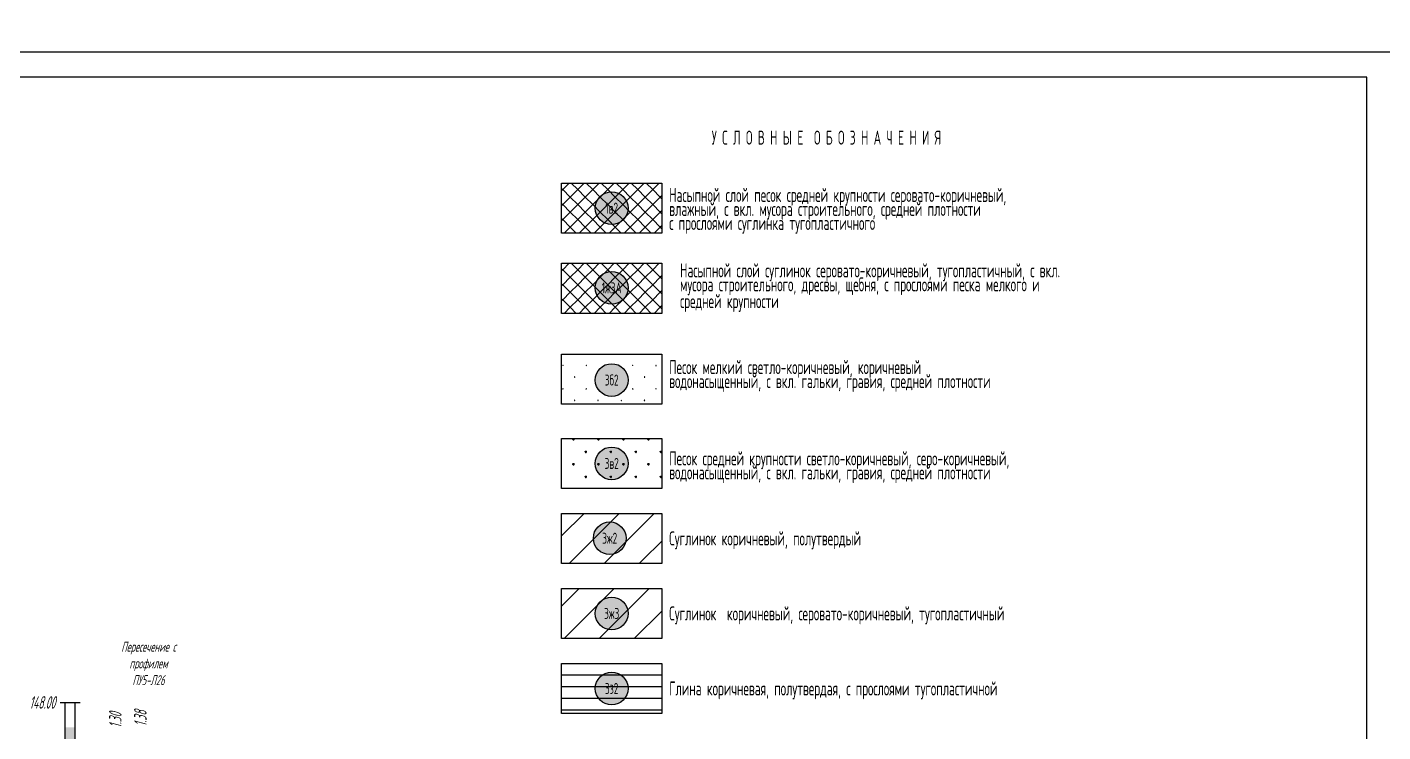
# Model space of a CAD drawing. Header units: metres. Extents: x -30 to 1753, y -860 to 400.
# Drawn here: x 886.2 to 1157.2, y -155.9 to -15 of the extents above; entities that cross this region are included whole.
import ezdxf
from ezdxf.enums import TextEntityAlignment as Align

# ---------------------------------------------------------------- set-up
doc = ezdxf.new("R2010")
doc.units = ezdxf.units.M
doc.header["$LTSCALE"] = 0.2
for name, color, linetype in [('Линейка', 7, 'Continuous'), ('МГТ_ИГ_Геология', 252, 'Continuous'), ('Узлы', 7, 'Continuous')]:
    doc.layers.add(name, color=color, linetype=linetype)
doc.layers.add('ПС-НВК-Деталировка', color=7, linetype='Continuous', lineweight=25)
doc.styles.get("Standard").update_dxf_attribs({"font": 'SPDS.shx', "width": 0.7, "oblique": 15, "height": 3})
doc.styles.add('Стиль Simplex', font='simplex.shx')
pattern_1 = [(45, (-1184.727, -1503.514), (0, 21), [9.8995, -19.79898]), (45, (-1170.727, -1517.514), (0, 21), [9.8995, -19.79898]), (45, (-1184.727, -1517.514), (0, 21), [14.142, -15.55648]), (45, (-1174.727, -1507.514), (0, 21), [15.556, -14.14248]), (45, (-1177.727, -1517.514), (0, 21), [19.799, -9.89948]), (45, (-1184.727, -1510.514), (0, 21), [19.799, -9.89948])]

# ---------------------------------------------------------------- blocks, each defined once
blk = doc.blocks.new('круг1_-30_2')
at = {"layer": 'МГТ_ИГ_Геология', "true_color": 0xffffff}
blk.add_hatch(color=7, dxfattribs=at).paths.add_polyline_path([(-0.327, 0, 1), (0.327, 0, 1)])
at = {"color": 7, "lineweight": 25}
blk.add_circle((0, 0), 0.327, dxfattribs=at)
at = {"color": 7, "lineweight": 25, "style": 'Стиль Simplex', "width": 0.590909}
blk.add_text('1в2', height=0.22, dxfattribs=at).set_placement((0, 0), align=Align.MIDDLE_CENTER)
blk = doc.blocks.new('круг3_-30_2')
at = {"true_color": 0xffffff}
blk.add_hatch(color=7, dxfattribs=at).paths.add_polyline_path([(-0.327, 0, 1), (0.327, 0, 1)])
at = {"color": 7, "lineweight": 25}
blk.add_circle((0, 0), 0.327, dxfattribs=at)
at = {"color": 7, "lineweight": 25, "style": 'Стиль Simplex', "width": 0.590909}
blk.add_text('3в2', height=0.22, dxfattribs=at).set_placement((0, 0), align=Align.MIDDLE_CENTER)
blk = doc.blocks.new('круг3_-26_3')
at = {"true_color": 0xffffff}
blk.add_hatch(color=7, dxfattribs=at).paths.add_polyline_path([(-0.327, 0, 1), (0.327, 0, 1)])
at = {"color": 7, "lineweight": 25}
blk.add_circle((0, 0), 0.327, dxfattribs=at)
at = {"color": 7, "lineweight": 25, "style": 'Стиль Simplex', "width": 0.590909}
blk.add_text('3ж3', height=0.22, dxfattribs=at).set_placement((0, 0), align=Align.MIDDLE_CENTER)
blk = doc.blocks.new('круг3_-25_2')
at = {"true_color": 0xffffff}
blk.add_hatch(color=7, dxfattribs=at).paths.add_polyline_path([(-0.327, 0, 1), (0.327, 0, 1)])
at = {"color": 7, "lineweight": 25}
blk.add_circle((0, 0), 0.327, dxfattribs=at)
at = {"color": 18, "lineweight": 25, "true_color": 0x000000, "style": 'Стиль Simplex', "width": 0.590909}
blk.add_text('3з2', height=0.22, dxfattribs=at).set_placement((0, 0), align=Align.MIDDLE_CENTER)
blk = doc.blocks.new('круг3_-31_2')
at = {"true_color": 0xffffff}
blk.add_hatch(color=7, dxfattribs=at).paths.add_polyline_path([(-0.327, 0, 1), (0.327, 0, 1)])
at = {"color": 7, "lineweight": 25}
blk.add_circle((0, 0), 0.327, dxfattribs=at)
at = {"color": 18, "lineweight": 25, "true_color": 0x000000, "style": 'Стиль Simplex', "width": 0.590909}
blk.add_text('3б2', height=0.22, dxfattribs=at).set_placement((0, 0), align=Align.MIDDLE_CENTER)
blk = doc.blocks.new('круг1_-26_3')
at = {"true_color": 0xffffff}
blk.add_hatch(color=7, dxfattribs=at).paths.add_polyline_path([(-0.327, 0, 1), (0.327, 0, 1)])
at = {"color": 7, "lineweight": 25}
blk.add_circle((0, 0), 0.327, dxfattribs=at)
at = {"color": 7, "lineweight": 25, "style": 'Стиль Simplex', "width": 0.590909}
blk.add_text('1ж3А', height=0.22, dxfattribs=at).set_placement((0, 0), align=Align.MIDDLE_CENTER)
blk = doc.blocks.new('круг3_-26_2')
at = {"true_color": 0xffffff}
blk.add_hatch(color=7, dxfattribs=at).paths.add_polyline_path([(-0.327, 0, 1), (0.327, 0, 1)])
at = {"color": 7, "lineweight": 25}
blk.add_circle((0, 0), 0.327, dxfattribs=at)
at = {"color": 7, "lineweight": 25, "style": 'Стиль Simplex', "width": 0.590909}
blk.add_text('3ж2', height=0.22, dxfattribs=at).set_placement((0, 0), align=Align.MIDDLE_CENTER)

msp = doc.modelspace()

# ---------------------------------------------------------------- hatches: boundary and pattern name
at = {"layer": 'МГТ_ИГ_Геология'}
h = msp.add_hatch(dxfattribs=at)
h.set_pattern_fill('GR24', color=256, scale=10, style=0, pattern_type=2)
h.set_pattern_definition([(225, (-1181.727, -1511.4916), (3e-16, -3), [2.1213, -2.1213407]), (315, (-1183.227, -1509.9916), (3, 0), [2.1213, -2.1213407]), (45, (-1184.727, -1511.4916), (0, 3), [2.1213, -2.1213407]), (135, (-1183.227, -1512.9916), (-3, 3e-16), [2.1213, -2.1213407])])
h.paths.add_polyline_path([(993.058, -46.192), (1013.058, -46.192), (1013.058, -56.192), (993.058, -56.192)])
h = msp.add_hatch(dxfattribs=at)
h.set_pattern_fill('GR24', color=256, scale=10, style=0, pattern_type=2)
h.set_pattern_definition([(225, (-1181.727, -1497.5179), (3e-16, -3), [2.1213, -2.1213407]), (315, (-1183.227, -1496.0179), (3, 0), [2.1213, -2.1213407]), (45, (-1184.727, -1497.5179), (0, 3), [2.1213, -2.1213407]), (135, (-1183.227, -1499.0179), (-3, 3e-16), [2.1213, -2.1213407])])
h.paths.add_polyline_path([(993.058, -62.218), (1013.058, -62.218), (1013.058, -72.218), (993.058, -72.218)])
h = msp.add_hatch(dxfattribs=at)
h.set_pattern_fill('GR29', color=256, scale=10, style=0, pattern_type=2)
h.set_pattern_definition([(197.87055, (-711.84143, -249.83873), (-13.93858614, -4.643934418), [0.05431, -151.279249]), (197.87055, (-714.14143, -252.13873), (-13.93858614, -4.643934418), [0.05431, -151.279249]), (270, (-714.193, -252.1555), (4.646195, 3e-16), [0.054306, -4.589628]), (270, (-711.893, -249.8555), (4.646195, 3e-16), [0.054306, -4.589628]), (342.12945, (-711.89243, -249.90973), (130.093470641, -41.795409755), [0.05431, -151.279249]), (342.12945, (-714.19243, -252.20973), (130.093470641, -41.795409755), [0.05431, -151.279249]), (53.95936, (-711.84143, -249.92673), (23.2309769, 32.50754092), [0.05431, -63.120667]), (53.95936, (-714.14143, -252.22673), (23.2309769, 32.50754092), [0.05431, -63.120667]), (126.04064, (-714.10923, -252.18273), (-13.93858614, 18.57573767), [0.054306, -63.120671]), (126.04064, (-711.80923, -249.88273), (-13.93858614, 18.57573767), [0.054306, -63.120671])])
h.paths.add_polyline_path([(1013.058, -80.366), (993.058, -80.366), (993.058, -90.366), (1013.058, -90.366)])
h.paths.add_polyline_path([(999.077, -84.849, -1), (1005.623, -84.849, -1)], flags=16)
h = msp.add_hatch(dxfattribs=at)
h.set_pattern_fill('GR28', color=256, scale=10, style=0, pattern_type=2)
h.set_pattern_definition([(90, (-1184.727, -1517.4345), (-2.5, 2.5), [0.11, -4.89]), (45, (-1184.727, -1517.3245), (-2.5, 2.5), [0.113137, -3.422397]), (0, (-1184.647, -1517.2445), (2.5, 2.5), [0.11, -4.89]), (315, (-1184.537, -1517.2445), (2.5, 2.5), [0.113137, -3.422397]), (90, (-1184.457, -1517.4345), (-2.5, 2.5), [0.11, -4.89]), (45, (-1184.537, -1517.5145), (-2.5, 2.5), [0.113137, -3.422397]), (0, (-1184.647, -1517.5145), (2.5, 2.5), [0.11, -4.89]), (315, (-1184.727, -1517.4345), (2.5, 2.5), [0.113137, -3.422397])])
h.paths.add_polyline_path([(993.058, -97.214), (1013.058, -97.214), (1013.058, -107.214), (993.058, -107.214)])
h = msp.add_hatch(dxfattribs=at)
h.set_pattern_fill('GR38', color=256, scale=10, style=0, pattern_type=2)
h.set_pattern_definition(pattern_1)
h.paths.add_polyline_path([(993.058, -112.214), (1013.058, -112.214), (1013.058, -122.214), (993.058, -122.214)])
h = msp.add_hatch(dxfattribs=at)
h.set_pattern_fill('GR38', color=256, scale=10, style=0, pattern_type=2)
h.set_pattern_definition(pattern_1)
h.paths.add_polyline_path([(993.058, -127.214), (1013.058, -127.214), (1013.058, -137.214), (993.058, -137.214)])
h = msp.add_hatch(dxfattribs=at)
h.set_pattern_fill('GR07', color=256, scale=10, style=0, pattern_type=2)
h.set_pattern_definition([(0, (-1184.817, -1502.5145), (0, 7), [16.33, 0]), (0, (-1184.817, -1500.1845), (0, 7), [16.33, 0]), (0, (-1184.817, -1497.8445), (0, 7), [16.33, 0])])
h.paths.add_polyline_path([(993.058, -142.214), (1013.058, -142.214), (1013.058, -152.214), (993.058, -152.214)])

# ---------------------------------------------------------------- linework, layer by layer
at = {"layer": 'Линейка'}
for p, q in [((892.847, -150), (896.847, -150)), ((893.847, -290), (893.847, -150)), ((895.847, -290), (895.847, -150))]:
    msp.add_line(p, q, dxfattribs=at)
msp.add_solid([(893.847, -160), (893.847, -155), (895.847, -160), (895.847, -155)], dxfattribs=at)
at = {"layer": 'МГТ_ИГ_Геология', "color": 7, "linetype": 'Continuous', "lineweight": 25}
for points in [[(993.058, -46.192), (1013.058, -46.192), (1013.058, -56.192), (993.058, -56.192), (993.058, -46.192), (993.058, -46.192)], [(993.058, -62.218), (1013.058, -62.218), (1013.058, -72.218), (993.058, -72.218), (993.058, -62.218), (993.058, -62.218)], [(993.058, -80.366), (1013.058, -80.366), (1013.058, -90.366), (993.058, -90.366), (993.058, -80.366), (993.058, -80.366)], [(993.058, -97.214), (1013.058, -97.214), (1013.058, -107.214), (993.058, -107.214), (993.058, -97.214), (993.058, -97.214)], [(993.058, -112.214), (1013.058, -112.214), (1013.058, -122.214), (993.058, -122.214), (993.058, -112.214), (993.058, -112.214)], [(993.058, -127.214), (1013.058, -127.214), (1013.058, -137.214), (993.058, -137.214), (993.058, -127.214), (993.058, -127.214)], [(993.058, -142.214), (1013.058, -142.214), (1013.058, -152.214), (993.058, -152.214), (993.058, -142.214), (993.058, -142.214)]]:
    msp.add_lwpolyline(points, close=True, dxfattribs=at)
at = {"layer": 'ПС-НВК-Деталировка'}
for points in [[(-30, 400), (1753, 400), (1753, -20), (-30, -20)], [(-30, -440), (1159, -440), (1159, -20), (-30, -20)], [(1154, -25), (-10, -25), (-10, -430), (1154, -430)]]:
    msp.add_lwpolyline(points, close=True, dxfattribs=at)

# ---------------------------------------------------------------- block references
at = {"layer": 'МГТ_ИГ_Геология', "xscale": 10, "yscale": 10, "zscale": 10}
for name, p in [('круг1_-30_2', (1003.058, -51.192)), ('круг1_-26_3', (1003.058, -67.124)), ('круг3_-31_2', (1003.058, -85.553)), ('круг3_-30_2', (1003.058, -102.214)), ('круг3_-26_2', (1002.665, -117.177)), ('круг3_-26_3', (1003.058, -132.214)), ('круг3_-25_2', (1003.058, -147.214))]:
    msp.add_blockref(name, p, dxfattribs=at)

# ---------------------------------------------------------------- texts
at = {"layer": 'Линейка', "oblique": 15, "width": 0.7}
msp.add_text('148.00', height=2.5, dxfattribs=at).set_placement((891.847, -150), align=Align.MIDDLE_RIGHT)
at = {"layer": 'МГТ_ИГ_Геология', "color": 0, "lineweight": 25, "style": 'Стиль Simplex', "width": 0.571429}
msp.add_text('У С Л О В Н Ы Е  О Б О З Н А Ч Е Н И Я', height=2.8, dxfattribs=at).set_placement((1045.983, -38.495), align=Align.CENTER)
for s, p in [('Насыпной слой песок средней крупности серовато-коричневый,', (1014.552, -47.151)), ('влажный, с вкл. мусора строительного, средней плотности', (1014.552, -49.951)), ('с прослоями суглинка тугопластичного', (1014.552, -52.751)), ('Насыпной слой суглинок серовато-коричневый, тугопластичный, с вкл.', (1016.724, -62.228)), ('мусора строительного, дресвы, щебня, с прослоями песка мелкого и ', (1016.724, -65.028)), ('средней крупности', (1016.724, -68.382)), ('Песок мелкий светло-коричневый, коричневый', (1014.552, -81.57)), ('водонасыщенный, с вкл. гальки, гравия, средней плотности', (1014.552, -84.37)), ('Песок средней крупности светло-коричневый, серо-коричневый,', (1014.552, -99.808)), ('водонасыщенный, с вкл. гальки, гравия, средней плотности', (1014.552, -102.608))]:
    msp.add_text(s, height=2.8, dxfattribs=at).set_placement(p, align=Align.TOP_LEFT)
for s, p in [('Суглинок коричневый, полутвердый', (1014.552, -117.214)), ('Суглинок  коричневый, серовато-коричневый, тугопластичный', (1014.552, -132.214)), ('Глина коричневая, полутвердая, с прослоями тугопластичной', (1014.552, -147.214))]:
    msp.add_text(s, height=2.8, dxfattribs=at).set_placement(p, align=Align.MIDDLE_LEFT)
at = {"layer": 'МГТ_ИГ_Геология', "lineweight": 25, "insert": (904.563, -137.877), "char_height": 2, "attachment_point": 1}
msp.add_mtext_dynamic_manual_height_columns('\\pxqc;Пересечение с профилем ПУ5-Л26', width=11.83752, gutter_width=15, heights=[0], dxfattribs=at)
msp.add_mtext_dynamic_manual_height_columns('\\pxqc;Пересечение с профилем ПУ5-Л26', width=11.83752, gutter_width=15, heights=[0], dxfattribs=at)
at = {"layer": 'Узлы', "oblique": 15, "width": 0.7}
for s, p in [('1.30', (903.847, -155.095)), ('1.38', (908.859, -154.777))]:
    msp.add_text(s, height=2.5, rotation=90, dxfattribs=at).set_placement(p, align=Align.MIDDLE_LEFT)

doc.saveas('drawing.dxf')
